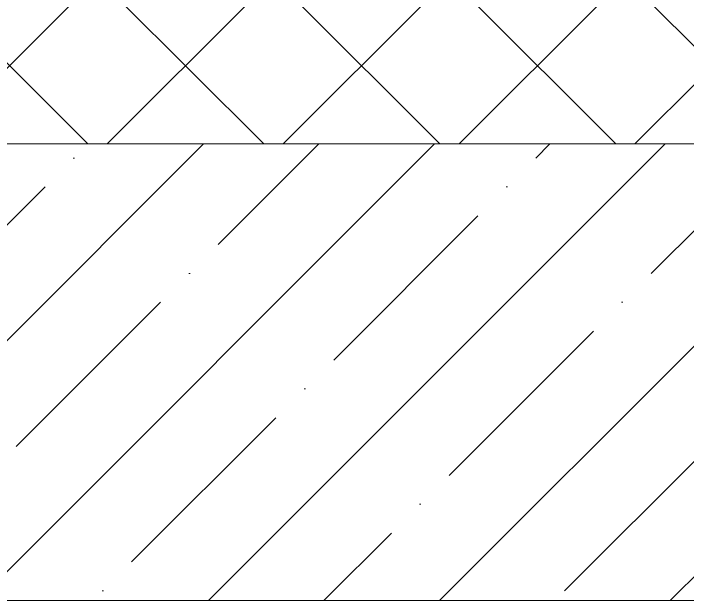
# Model space of a CAD drawing. Header units: millimetres. Extents: x -531467 to 558829, y -9025 to 266565.
# Drawn here: x -522375 to -521343, y 5355 to 6255 of the extents above; entities that cross this region are included whole.
import ezdxf

# ---------------------------------------------------------------- set-up
doc = ezdxf.new("R2010")
doc.units = ezdxf.units.MM
doc.layers.add('АР_Плита', color=220, linetype='Continuous')
doc.layers.add('АР_Штриховка', color=252, linetype='Continuous', lineweight=0)

msp = doc.modelspace()

# ---------------------------------------------------------------- hatches: boundary and pattern name
at = {"layer": 'АР_Штриховка', "ltscale": 100, "true_color": 0x000000}
h = msp.add_hatch(dxfattribs=at)
h.set_pattern_fill('ANSI37', color=18, scale=60, style=0)
h.set_pattern_definition([(45, (0, -28039.95), (-134.70384, 134.70384), []), (135, (0, -28039.95), (-134.70384, -134.70384), [])])
h.paths.add_polyline_path([(-515920.4, 6954.9), (-522745.9, 6954.9), (-522745.9, 6054.9), (-515920.4, 6054.9)])
h = msp.add_hatch(dxfattribs=at)
h.set_pattern_fill('ANSI35', color=18, scale=1000, style=0)
h.set_pattern_definition([(45, (-5201076.02, 738551.49), (-176.776695, 176.776695), []), (45, (-5200899.25, 738551.49), (-176.776695, 176.776695), [312.5, -62.5, 0, -62.5])])
h.paths.add_polyline_path([(-515920.4, 6054.9), (-522745.9, 6054.9), (-522745.9, 5355.4), (-515920.4, 5355.4)])

# ---------------------------------------------------------------- linework, layer by layer
at = {"layer": 'АР_Плита', "color": 18, "lineweight": 5, "ltscale": 100, "true_color": 0x000000}
msp.add_lwpolyline([(-522745.9, 6054.9), (-515920.4, 6054.9), (-515920.4, 5355.4), (-522745.9, 5355.4)], close=True, dxfattribs=at)

doc.saveas('drawing.dxf')
